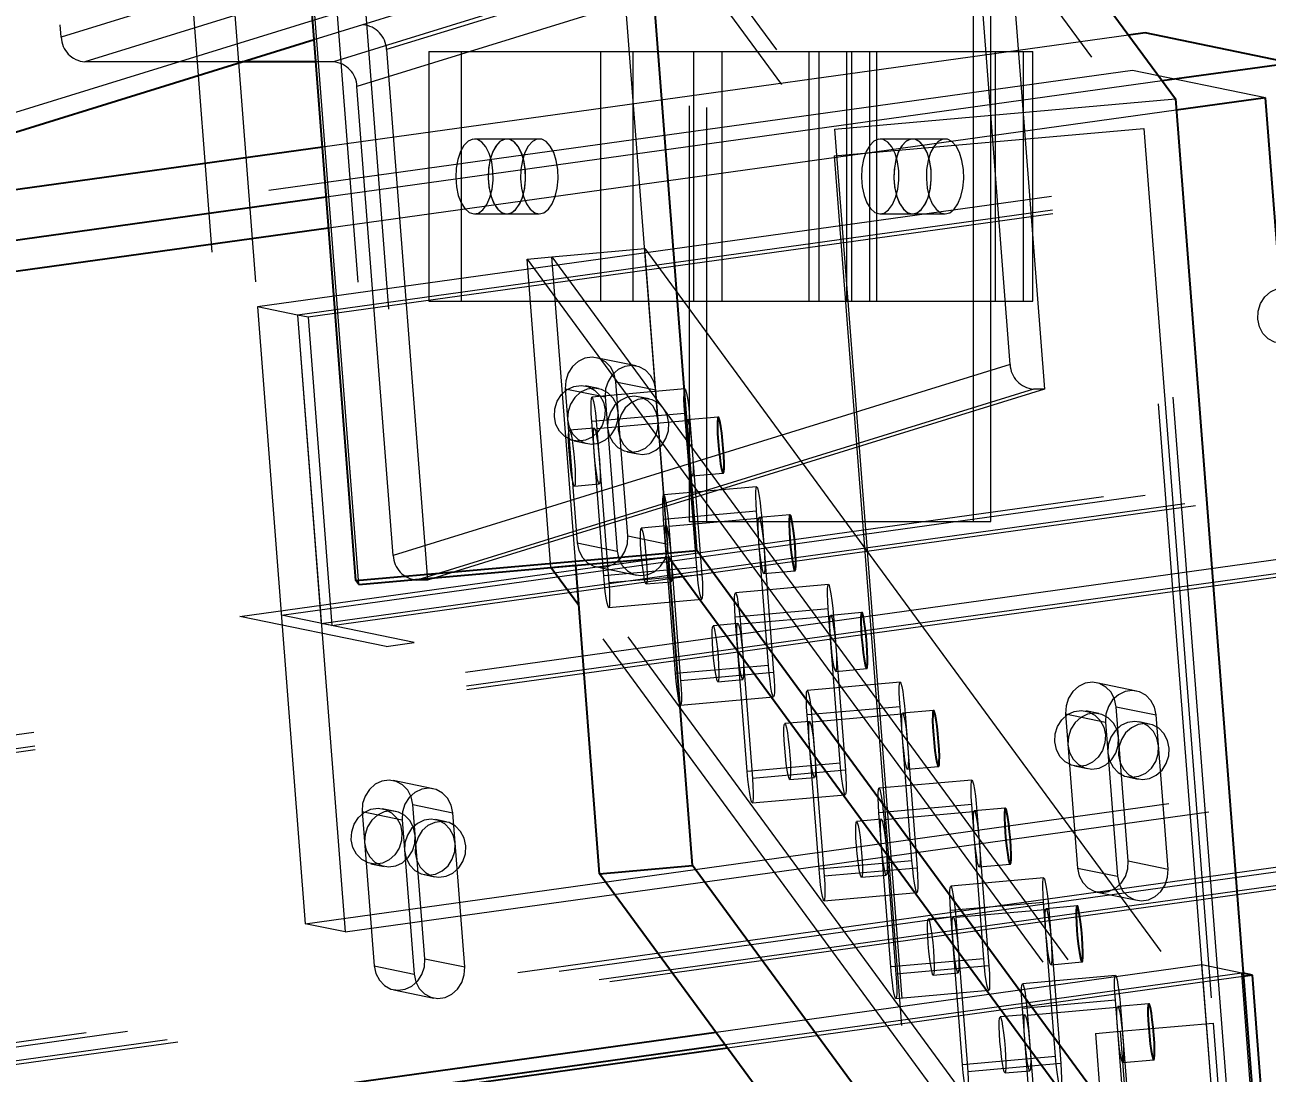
# Model space of a CAD drawing. Header units: millimetres. Extents: x 122 to 2816, y -707 to 556.
# Drawn here: x 682.968 to 684.777, y 303.537 to 305.064 of the extents above; entities that cross this region are included whole.
import ezdxf

# ---------------------------------------------------------------- set-up
doc = ezdxf.new("R2010")
doc.units = ezdxf.units.MM
doc.header["$PDSIZE"] = -1
doc.linetypes.add('HIDDEN', pattern=[1.905, 1.27, -0.635])
doc.layers.add('FORMAT', color=7, linetype='Continuous')
doc.styles.add('SLDTEXTSTYLE7', font='TXT', dxfattribs={"width": 0.75})
doc.dimstyles.new('SLDDIMSTYLE4', dxfattribs={"dimtxt": 1.852083, "dimasz": 1.852083, "dimexe": 0, "dimexo": 0.625, "dimgap": 0.463021, "dimtad": 1, "dimdec": 0, "dimlfac": 110, "dimrnd": 1e-09, "dimzin": 12, "dimtxsty": 'SLDTEXTSTYLE7', "dimsah": 1, "dimcen": 2.5, "dimazin": 3, "dimtfac": 1, "dimtdec": 0, "dimtmove": 0, "dimatfit": 0, "dimfrac": 2, "dimtzin": 12})

# ---------------------------------------------------------------- blocks, each defined once
blk = doc.blocks.new('*D1068')
at = {"layer": 'Defpoints', "color": 0}
for p in [(711.2391, 305.0429), (731.8934, 305.0429), (676.2391, 299.5884)]:
    blk.add_point(p, dxfattribs=at)
at = {"layer": 'FORMAT', "color": 0, "lineweight": -2}
for p, q in [((711.3016, 305.0429), (731.8934, 305.0429)), ((731.8934, 301.4405), (731.8934, 303.1908)), ((676.3016, 299.5884), (731.8934, 299.5884))]:
    blk.add_line(p, q, dxfattribs=at)
at = {"layer": 'FORMAT', "color": 0}
for points in [[(731.5847, 303.1908), (732.2021, 303.1908), (731.8934, 305.0429)], [(731.5847, 301.4405), (732.2021, 301.4405), (731.8934, 299.5884)]]:
    blk.add_solid(points, dxfattribs=at)
at = {"layer": 'FORMAT', "color": 0, "insert": (729.5783, 302.2484), "char_height": 1.85208, "attachment_point": 2, "rotation": 90, "style": 'SLDTEXTSTYLE7'}
blk.add_mtext('\\A1;600', dxfattribs=at)

msp = doc.modelspace()

# ---------------------------------------------------------------- linework, layer by layer
at = {"color": 7, "linetype": 'HIDDEN', "lineweight": 18}
for p, q in [((683.960652, 331.613332), (683.960652, 304.340604)), ((684.349379, 304.340604), (684.349379, 331.613332)), ((670.147718, 300.971311), (689.687689, 307.021205)), ((683.93547, 306.850986), (683.93547, 304.340604)), ((683.310878, 306.05133), (684.147034, 304.912069)), ((683.905418, 304.28874), (683.769817, 306.0406)), ((683.769817, 306.0406), (684.597611, 304.912732)), ((683.141957, 305.999029), (683.281035, 304.20225)), ((683.454137, 304.248855), (683.318536, 306.000714)), ((683.318536, 306.000714), (684.14633, 304.872846)), ((683.205774, 305.955817), (683.341375, 304.203958)), ((683.354954, 305.955154), (683.494032, 304.158376)), ((683.399408, 305.915931), (683.535009, 304.164072)), ((683.281035, 304.20225), (691.476366, 305.341511)), ((688.236503, 305.338474), (683.306606, 304.653153)), ((683.341375, 304.203958), (691.454753, 305.331826)), ((683.388979, 305.042335), (684.359495, 305.342823)), ((683.919154, 305.324001), (683.020765, 305.045845)), ((688.238038, 305.318646), (683.364696, 304.641187)), ((688.238447, 305.313359), (683.380187, 304.637996)), ((683.399465, 304.191992), (691.512843, 305.31986)), ((684.374561, 304.340604), (684.374561, 305.322295)), ((684.387686, 305.304412), (683.494533, 305.027877)), ((684.39368, 305.296245), (684.452726, 304.533419)), ((683.953428, 305.288066), (683.055038, 305.00991)), ((684.315584, 305.288066), (683.417194, 305.00991)), ((684.349857, 305.25213), (683.451468, 304.973974)), ((684.402707, 304.569354), (684.349857, 305.25213)), ((683.020765, 305.045845), (683.019374, 305.063813)), ((684.57531, 305.048775), (683.401115, 304.885546)), ((684.738445, 303.25534), (684.599367, 305.052119)), ((683.494533, 305.027877), (683.554337, 304.255263)), ((683.556195, 305.024792), (683.556195, 304.661155)), ((683.556195, 305.024792), (683.603433, 305.024792)), ((683.603433, 305.024792), (683.603433, 304.661155)), ((683.603433, 305.024792), (683.853433, 305.024792)), ((683.806195, 305.024792), (683.806195, 304.661155)), ((683.853433, 305.024792), (683.853433, 304.661155)), ((683.853433, 305.024792), (683.94179, 305.024792)), ((683.94179, 305.024792), (683.94179, 304.661155)), ((683.94179, 305.024792), (684.436055, 305.024792)), ((683.982908, 305.024792), (683.982908, 304.661155)), ((684.109762, 305.024792), (684.109762, 304.661155)), ((684.124377, 305.024792), (684.124377, 304.661155)), ((684.164307, 305.024792), (684.164307, 304.661155)), ((684.171615, 305.024792), (684.171615, 304.661155)), ((684.197896, 305.024792), (684.197896, 304.661155)), ((684.208374, 305.024792), (684.208374, 304.661155)), ((684.374377, 305.024792), (684.374377, 304.661155)), ((684.38151, 304.661155), (684.38151, 305.024792)), ((684.421615, 305.024792), (684.421615, 304.661155)), ((684.436055, 304.661155), (684.436055, 305.024792)), ((683.284252, 305.00991), (683.055038, 305.00991)), ((683.417194, 305.00991), (683.391489, 305.00991)), ((684.581231, 304.997515), (676.467853, 303.869647)), ((684.62425, 304.982094), (683.406742, 304.812844)), ((684.716832, 303.245655), (684.581231, 304.997515)), ((684.774865, 304.957629), (684.581231, 304.997515)), ((683.504318, 304.291198), (683.451468, 304.973974)), ((684.147034, 304.912069), (684.643443, 304.955944)), ((684.644713, 304.939536), (683.410219, 304.767925)), ((684.14633, 304.872846), (684.597611, 304.912732)), ((684.147034, 304.912069), (684.286112, 303.11529)), ((684.597611, 304.912732), (684.733212, 303.160873)), ((683.669832, 304.897519), (683.622594, 304.897519)), ((683.717069, 304.897519), (683.669832, 304.897519)), ((684.260741, 304.897519), (684.213503, 304.897519)), ((684.307978, 304.897519), (684.260741, 304.897519)), ((683.376145, 303.754763), (691.489522, 304.882631)), ((683.414956, 304.188801), (688.273216, 304.864164)), ((684.14633, 304.872846), (684.277042, 303.184156)), ((683.622594, 304.788428), (683.669832, 304.788428)), ((683.669832, 304.788428), (683.717069, 304.788428)), ((684.213503, 304.788428), (684.260741, 304.788428)), ((684.260741, 304.788428), (684.307978, 304.788428)), ((683.735265, 304.725969), (683.870649, 304.737935)), ((683.905418, 304.28874), (683.870649, 304.737935)), ((683.870649, 304.737935), (684.698443, 303.610067)), ((683.699162, 304.722779), (683.735265, 304.725969)), ((683.733932, 304.273584), (683.699162, 304.722779)), ((683.699162, 304.722779), (684.526956, 303.594911)), ((683.770034, 304.276775), (683.735265, 304.725969)), ((683.735265, 304.725969), (684.563059, 303.598101)), ((683.556195, 304.661155), (683.603433, 304.661155)), ((683.603433, 304.661155), (683.853433, 304.661155)), ((683.853433, 304.661155), (683.94179, 304.661155)), ((683.94179, 304.661155), (684.436055, 304.661155)), ((683.364696, 304.641187), (683.306606, 304.653153)), ((683.306606, 304.653153), (683.376145, 303.754763)), ((683.380187, 304.637996), (683.364696, 304.641187)), ((683.364696, 304.641187), (683.399465, 304.191992)), ((683.364696, 304.641187), (683.434235, 303.742797)), ((683.380187, 304.637996), (683.414956, 304.188801)), ((684.402707, 304.569354), (683.504318, 304.291198)), ((683.858089, 304.567084), (683.799999, 304.57905)), ((684.43698, 304.533419), (683.538591, 304.255263)), ((684.452726, 304.533419), (683.554337, 304.255263)), ((683.754866, 304.533855), (683.812956, 304.52189)), ((683.754866, 304.533855), (683.772251, 304.309258)), ((683.803475, 304.534131), (683.784112, 304.538119)), ((683.929034, 304.5335), (683.79365, 304.521534)), ((683.828624, 304.544109), (683.886714, 304.532143)), ((683.846009, 304.319511), (683.828624, 304.544109)), ((683.904099, 304.307546), (683.886714, 304.532143)), ((684.452726, 304.533419), (684.43698, 304.533419)), ((683.812956, 304.52189), (683.830341, 304.297292)), ((683.877056, 304.518974), (683.861566, 304.522165)), ((683.928873, 304.497877), (683.793489, 304.485911)), ((683.946258, 304.273279), (683.928873, 304.497877)), ((683.797127, 304.476615), (683.761024, 304.473424)), ((683.810873, 304.261313), (683.793489, 304.485911)), ((683.936398, 304.487623), (683.801014, 304.475657)), ((683.801014, 304.475657), (683.818399, 304.25106)), ((683.977639, 304.492569), (683.932511, 304.488581)), ((683.936398, 304.487623), (683.953783, 304.263026)), ((683.767605, 304.457983), (683.786969, 304.453995)), ((683.845059, 304.442029), (683.860549, 304.438838)), ((683.434235, 303.742797), (688.307577, 304.420257)), ((683.939714, 304.40708), (683.984842, 304.411069)), ((683.768227, 304.391923), (683.80433, 304.395114)), ((684.033553, 304.391093), (683.898169, 304.379127)), ((684.033392, 304.355469), (683.898008, 304.343503)), ((684.050777, 304.130872), (684.033392, 304.355469)), ((684.082159, 304.350162), (684.03703, 304.346173)), ((683.901646, 304.334207), (683.865544, 304.331016)), ((683.915393, 304.118906), (683.898008, 304.343503)), ((684.040918, 304.345216), (683.905533, 304.33325)), ((683.905533, 304.33325), (683.922918, 304.108652)), ((683.93547, 304.340604), (684.357154, 304.340604)), ((684.040918, 304.345216), (684.058303, 304.120618)), ((684.357154, 304.340604), (684.374561, 304.340604)), ((683.846009, 304.319511), (683.904099, 304.307546)), ((679.912075, 303.159165), (688.107406, 304.298425)), ((684.867543, 304.295389), (679.937645, 303.610067)), ((683.772251, 304.309258), (683.830341, 304.297292)), ((679.972415, 303.160873), (688.085793, 304.28874)), ((680.030505, 303.148907), (688.143883, 304.276775)), ((684.597828, 303.148907), (683.770034, 304.276775)), ((684.869077, 304.275561), (679.995735, 303.598101)), ((684.869487, 304.270274), (680.011226, 303.594911)), ((683.800876, 304.274317), (683.858967, 304.262351)), ((683.946258, 304.273279), (683.810873, 304.261313)), ((683.953783, 304.263026), (683.818399, 304.25106)), ((684.044234, 304.264673), (684.089362, 304.268661)), ((683.554337, 304.255263), (683.538591, 304.255263)), ((683.872747, 304.249516), (683.908849, 304.252707)), ((684.138073, 304.248685), (684.002689, 304.236719)), ((683.818238, 304.215436), (683.953622, 304.227402)), ((683.535009, 304.164072), (683.341375, 304.203958)), ((684.561726, 303.145716), (683.774567, 304.218219)), ((684.137912, 304.213061), (684.002528, 304.201096)), ((684.155297, 303.988464), (684.137912, 304.213061)), ((684.186678, 304.207754), (684.14155, 304.203765)), ((683.494032, 304.158376), (683.281035, 304.20225)), ((683.414956, 304.188801), (683.399465, 304.191992)), ((684.006166, 304.1918), (683.970063, 304.188609)), ((684.019912, 303.976498), (684.002528, 304.201096)), ((684.145437, 304.202808), (684.010053, 304.190842)), ((684.010053, 304.190842), (684.027438, 303.966245)), ((684.145437, 304.202808), (684.162822, 303.978211)), ((683.494032, 304.158376), (683.535009, 304.164072)), ((684.050777, 304.130872), (683.915393, 304.118906)), ((684.058303, 304.120618), (683.922918, 304.108652)), ((684.148753, 304.122265), (684.193881, 304.126254)), ((683.977266, 304.107108), (684.013369, 304.110299)), ((684.242592, 304.106277), (684.107208, 304.094312)), ((684.586794, 304.093629), (684.528704, 304.105595)), ((683.922757, 304.073029), (684.058142, 304.084995)), ((684.242431, 304.070654), (684.107047, 304.058688)), ((684.249957, 304.0604), (684.114572, 304.048435)), ((684.259816, 303.846056), (684.242431, 304.070654)), ((684.291197, 304.065346), (684.246069, 304.061358)), ((684.249957, 304.0604), (684.267341, 303.835803)), ((684.483571, 304.0604), (684.541661, 304.048435)), ((684.483571, 304.0604), (684.500956, 303.835803)), ((684.532181, 304.060676), (684.512817, 304.064664)), ((684.557329, 304.070654), (684.615419, 304.058688)), ((684.574714, 303.846056), (684.557329, 304.070654)), ((684.110685, 304.049392), (684.074582, 304.046201)), ((684.124432, 303.834091), (684.107047, 304.058688)), ((684.114572, 304.048435), (684.131957, 303.823837)), ((684.541661, 304.048435), (684.559046, 303.823837)), ((684.605761, 304.045519), (684.590271, 304.04871)), ((684.632804, 303.834091), (684.615419, 304.058688)), ((684.155297, 303.988464), (684.019912, 303.976498)), ((684.162822, 303.978211), (684.027438, 303.966245)), ((684.253273, 303.979857), (684.298401, 303.983846)), ((684.49631, 303.984528), (684.515674, 303.98054)), ((684.573764, 303.968574), (684.589255, 303.965383)), ((683.562377, 303.951222), (683.504287, 303.963187)), ((684.081786, 303.964701), (684.117888, 303.967892)), ((684.347112, 303.96387), (684.211727, 303.951904)), ((684.027277, 303.930621), (684.162661, 303.942587)), ((683.459155, 303.917993), (683.517245, 303.906027)), ((683.459155, 303.917993), (683.47654, 303.693396)), ((683.507764, 303.918268), (683.488401, 303.922257)), ((683.532913, 303.928246), (683.591003, 303.91628)), ((683.550298, 303.703649), (683.532913, 303.928246)), ((683.608388, 303.691683), (683.591003, 303.91628)), ((684.346951, 303.928246), (684.211566, 303.91628)), ((684.228951, 303.691683), (684.211566, 303.91628)), ((684.354476, 303.917993), (684.219092, 303.906027)), ((684.364336, 303.703649), (684.346951, 303.928246)), ((684.395717, 303.922939), (684.350589, 303.91895)), ((684.354476, 303.917993), (684.371861, 303.693396)), ((683.517245, 303.906027), (683.53463, 303.68143)), ((683.581345, 303.903111), (683.565854, 303.906302)), ((684.215204, 303.906985), (684.179102, 303.903794)), ((684.219092, 303.906027), (684.236477, 303.68143)), ((683.471894, 303.842121), (683.491257, 303.838132)), ((684.259816, 303.846056), (684.124432, 303.834091)), ((684.574714, 303.846056), (684.632804, 303.834091)), ((683.549347, 303.826166), (683.564838, 303.822976)), ((684.267341, 303.835803), (684.131957, 303.823837)), ((684.186305, 303.822293), (684.222408, 303.825484)), ((684.357792, 303.83745), (684.40292, 303.841438)), ((684.500956, 303.835803), (684.559046, 303.823837)), ((680.045996, 303.145716), (684.904256, 303.821079)), ((684.451631, 303.821462), (684.316247, 303.809496)), ((684.131796, 303.788214), (684.26718, 303.80018)), ((684.529582, 303.800862), (684.587672, 303.788896)), ((684.45147, 303.785839), (684.316086, 303.773873)), ((684.333471, 303.549276), (684.316086, 303.773873)), ((684.458996, 303.775585), (684.323611, 303.76362)), ((684.468855, 303.561241), (684.45147, 303.785839)), ((684.500236, 303.780531), (684.455108, 303.776543)), ((684.458996, 303.775585), (684.47638, 303.550988)), ((683.434235, 303.742797), (683.376145, 303.754763)), ((684.319724, 303.764577), (684.283621, 303.761386)), ((684.323611, 303.76362), (684.340996, 303.539022)), ((683.550298, 303.703649), (683.608388, 303.691683)), ((684.364336, 303.703649), (684.228951, 303.691683)), ((684.462312, 303.695042), (684.50744, 303.699031)), ((683.47654, 303.693396), (683.53463, 303.68143)), ((684.682063, 303.69485), (683.97442, 303.596478)), ((684.740153, 303.682884), (683.987767, 303.578293)), ((684.371861, 303.693396), (684.236477, 303.68143)), ((684.290825, 303.679886), (684.326927, 303.683077)), ((684.556151, 303.679055), (684.420766, 303.667089)), ((684.740153, 303.682884), (684.682063, 303.69485)), ((684.751602, 302.796461), (684.682063, 303.69485)), ((684.742013, 303.682501), (684.740153, 303.682884)), ((684.774922, 303.233689), (684.740153, 303.682884)), ((684.780703, 303.159004), (684.740153, 303.682884)), ((684.742373, 303.677849), (683.991326, 303.573443)), ((683.505165, 303.658454), (683.563255, 303.646489)), ((684.236316, 303.645806), (684.3717, 303.657772)), ((684.55599, 303.643431), (684.420605, 303.631465)), ((684.573374, 303.418834), (684.55599, 303.643431)), ((684.43799, 303.406868), (684.420605, 303.631465)), ((684.563515, 303.633178), (684.428131, 303.621212)), ((684.604756, 303.638124), (684.559628, 303.634135)), ((684.563515, 303.633178), (684.5809, 303.40858)), ((684.424243, 303.622169), (684.388141, 303.618979)), ((684.428131, 303.621212), (684.445515, 303.396615)), ((684.563059, 303.598101), (684.698443, 303.610067)), ((684.698443, 303.610067), (684.733212, 303.160873)), ((684.526956, 303.594911), (684.563059, 303.598101)), ((684.526956, 303.594911), (684.561726, 303.145716)), ((684.563059, 303.598101), (684.597828, 303.148907)), ((684.563059, 303.598101), (684.632598, 302.699712)), ((684.468855, 303.561241), (684.333471, 303.549276)), ((684.566831, 303.552635), (684.611959, 303.556623)), ((684.47638, 303.550988), (684.340996, 303.539022)), ((684.395344, 303.537478), (684.431447, 303.540669))]:
    msp.add_line(p, q, dxfattribs=at)
at = {"color": 7, "linetype": 'Continuous', "lineweight": 25}
for p, q in [((683.946366, 304.298425), (683.807288, 306.095204)), ((683.807288, 306.095204), (684.643443, 304.955944)), ((683.449956, 304.254551), (683.310878, 306.05133)), ((682.2608, 304.693032), (683.388979, 305.042335)), ((684.599367, 305.052119), (684.57531, 305.048775)), ((684.812365, 305.008244), (684.599367, 305.052119)), ((683.391489, 305.00991), (683.284252, 305.00991)), ((684.812365, 305.008244), (684.62425, 304.982094)), ((684.643443, 304.955944), (684.782521, 303.159165)), ((684.774865, 304.957629), (684.644713, 304.939536)), ((684.910466, 303.205769), (684.774865, 304.957629)), ((683.401115, 304.885546), (682.460062, 304.754727)), ((683.406742, 304.812844), (682.263825, 304.653963)), ((683.410219, 304.767925), (682.267301, 304.609044)), ((683.449956, 304.254551), (683.946366, 304.298425)), ((684.782521, 303.159165), (683.946366, 304.298425)), ((683.454137, 304.248855), (683.905418, 304.28874)), ((683.733932, 304.273584), (683.770034, 304.276775)), ((683.804804, 303.82758), (683.770034, 304.276775)), ((683.940188, 303.839546), (683.905418, 304.28874)), ((684.733212, 303.160873), (683.905418, 304.28874)), ((683.774567, 304.218219), (683.733932, 304.273584)), ((683.454137, 304.248855), (683.449956, 304.254551)), ((683.804804, 303.82758), (683.940188, 303.839546)), ((684.632598, 302.699712), (683.804804, 303.82758)), ((684.767982, 302.711678), (683.940188, 303.839546)), ((684.755644, 303.679693), (684.742013, 303.682501)), ((684.755644, 303.679693), (684.742373, 303.677849)), ((684.790413, 303.230499), (684.755644, 303.679693)), ((683.97442, 303.596478), (681.498582, 303.252304)), ((683.987767, 303.578293), (681.500117, 303.232476)), ((683.991326, 303.573443), (681.500526, 303.227188))]:
    msp.add_line(p, q, dxfattribs=at)
at = {"color": 7, "linetype": 'HIDDEN', "lineweight": 18, "flags": 128}
for points in [[(683.649546, 304.851318), (683.647661, 304.864461), (683.644202, 304.876254), (683.639385, 304.885956), (683.633512, 304.892957), (683.626954, 304.896817), (683.620122, 304.897295), (683.613445, 304.894359), (683.607343, 304.888194), (683.602199, 304.879188), (683.598337, 304.867906), (683.595999, 304.855058), (683.595332, 304.841451), (683.596378, 304.827939), (683.599071, 304.815372), (683.603242, 304.804539), (683.608629, 304.796121), (683.614894, 304.790647), (683.621642, 304.788461), (683.62845, 304.789701), (683.63489, 304.794287), (683.640558, 304.801933), (683.645097, 304.812157), (683.648222, 304.824318), (683.649736, 304.837651), (683.649546, 304.851318)], [(683.696783, 304.851318), (683.694899, 304.864461), (683.691439, 304.876254), (683.686622, 304.885956), (683.68075, 304.892957), (683.674192, 304.896817), (683.66736, 304.897295), (683.660683, 304.894359), (683.654581, 304.888194), (683.649437, 304.879188), (683.645575, 304.867906), (683.643237, 304.855058), (683.642569, 304.841451), (683.643615, 304.827939), (683.646308, 304.815372), (683.65048, 304.804539), (683.655867, 304.796121), (683.662131, 304.790647), (683.66888, 304.788461), (683.675688, 304.789701), (683.682128, 304.794287), (683.687796, 304.801933), (683.692335, 304.812157), (683.69546, 304.824318), (683.696974, 304.837651), (683.696783, 304.851318)], [(683.669832, 304.788428), (683.676614, 304.790142), (683.68297, 304.795175), (683.688501, 304.803212), (683.692859, 304.813747), (683.695769, 304.826118), (683.69705, 304.839549), (683.696621, 304.853194), (683.694509, 304.866198), (683.690846, 304.877742), (683.685862, 304.887102), (683.679871, 304.893689), (683.67325, 304.897089), (683.666413, 304.897089), (683.659792, 304.893689), (683.653801, 304.887102), (683.648818, 304.877742), (683.645154, 304.866198), (683.643042, 304.853194), (683.642613, 304.839549), (683.643894, 304.826118), (683.646804, 304.813747), (683.651162, 304.803212), (683.656693, 304.795175), (683.663049, 304.790142), (683.669832, 304.788428)], [(683.717069, 304.788428), (683.723852, 304.790142), (683.730208, 304.795175), (683.735739, 304.803212), (683.740096, 304.813747), (683.743007, 304.826118), (683.744288, 304.839549), (683.743859, 304.853194), (683.741746, 304.866198), (683.738083, 304.877742), (683.7331, 304.887102), (683.727109, 304.893689), (683.720488, 304.897089), (683.713651, 304.897089), (683.70703, 304.893689), (683.701039, 304.887102), (683.696055, 304.877742), (683.692392, 304.866198), (683.69028, 304.853194), (683.68985, 304.839549), (683.691131, 304.826118), (683.694042, 304.813747), (683.6984, 304.803212), (683.703931, 304.795175), (683.710287, 304.790142), (683.717069, 304.788428)], [(684.240455, 304.851318), (684.23857, 304.864461), (684.235111, 304.876254), (684.230294, 304.885956), (684.224422, 304.892957), (684.217863, 304.896817), (684.211031, 304.897295), (684.204354, 304.894359), (684.198252, 304.888194), (684.193108, 304.879188), (684.189246, 304.867906), (684.186908, 304.855058), (684.186241, 304.841451), (684.187287, 304.827939), (684.18998, 304.815372), (684.194151, 304.804539), (684.199538, 304.796121), (684.205803, 304.790647), (684.212551, 304.788461), (684.219359, 304.789701), (684.2258, 304.794287), (684.231467, 304.801933), (684.236006, 304.812157), (684.239131, 304.824318), (684.240645, 304.837651), (684.240455, 304.851318)], [(684.287692, 304.851318), (684.285808, 304.864461), (684.282349, 304.876254), (684.277531, 304.885956), (684.271659, 304.892957), (684.265101, 304.896817), (684.258269, 304.897295), (684.251592, 304.894359), (684.24549, 304.888194), (684.240346, 304.879188), (684.236484, 304.867906), (684.234146, 304.855058), (684.233479, 304.841451), (684.234524, 304.827939), (684.237218, 304.815372), (684.241389, 304.804539), (684.246776, 304.796121), (684.25304, 304.790647), (684.259789, 304.788461), (684.266597, 304.789701), (684.273037, 304.794287), (684.278705, 304.801933), (684.283244, 304.812157), (684.286369, 304.824318), (684.287883, 304.837651), (684.287692, 304.851318)], [(684.260741, 304.788428), (684.267523, 304.790142), (684.273879, 304.795175), (684.27941, 304.803212), (684.283768, 304.813747), (684.286679, 304.826118), (684.28796, 304.839549), (684.28753, 304.853194), (684.285418, 304.866198), (684.281755, 304.877742), (684.276771, 304.887102), (684.27078, 304.893689), (684.264159, 304.897089), (684.257322, 304.897089), (684.250701, 304.893689), (684.24471, 304.887102), (684.239727, 304.877742), (684.236064, 304.866198), (684.233951, 304.853194), (684.233522, 304.839549), (684.234803, 304.826118), (684.237714, 304.813747), (684.242071, 304.803212), (684.247602, 304.795175), (684.253958, 304.790142), (684.260741, 304.788428)], [(684.307978, 304.788428), (684.314761, 304.790142), (684.321117, 304.795175), (684.326648, 304.803212), (684.331006, 304.813747), (684.333916, 304.826118), (684.335197, 304.839549), (684.334768, 304.853194), (684.332656, 304.866198), (684.328992, 304.877742), (684.324009, 304.887102), (684.318018, 304.893689), (684.311397, 304.897089), (684.30456, 304.897089), (684.297939, 304.893689), (684.291948, 304.887102), (684.286964, 304.877742), (684.283301, 304.866198), (684.281189, 304.853194), (684.28076, 304.839549), (684.282041, 304.826118), (684.284951, 304.813747), (684.289309, 304.803212), (684.29484, 304.795175), (684.301196, 304.790142), (684.307978, 304.788428)], [(684.763396, 304.635332), (684.764008, 304.64693), (684.767559, 304.658003), (684.77376, 304.667655), (684.782108, 304.675103), (684.791929, 304.679745), (684.802426, 304.681204), (684.812749, 304.679363), (684.822061, 304.674369), (684.829608, 304.666628), (684.834779, 304.656768), (684.837154, 304.645585), (684.836542, 304.633988), (684.832991, 304.622915), (684.826791, 304.613263), (684.818442, 304.605814), (684.808621, 304.601172), (684.798124, 304.599713), (684.787801, 304.601555), (684.778489, 304.606548), (684.770942, 304.614289), (684.765772, 304.62415), (684.763396, 304.635332)], [(683.828624, 304.544109), (683.826249, 304.555291), (683.821078, 304.565152), (683.813531, 304.572892), (683.804219, 304.577886), (683.793896, 304.579728), (683.783399, 304.578269), (683.773579, 304.573627), (683.76523, 304.566178), (683.759029, 304.556526), (683.755478, 304.545453), (683.754866, 304.533855)], [(683.886714, 304.532143), (683.884339, 304.543325), (683.879168, 304.553186), (683.871621, 304.560927), (683.862309, 304.56592), (683.851986, 304.567762), (683.841489, 304.566303), (683.831669, 304.561661), (683.82332, 304.554212), (683.817119, 304.54456), (683.813568, 304.533487), (683.812956, 304.52189)], [(683.73898, 304.492925), (683.739592, 304.504522), (683.743142, 304.515595), (683.749343, 304.525247), (683.757692, 304.532696), (683.767513, 304.537338), (683.77801, 304.538797), (683.788332, 304.536955), (683.797644, 304.531962), (683.805191, 304.524221), (683.810362, 304.51436), (683.812738, 304.503178), (683.812125, 304.49158), (683.808575, 304.480507), (683.802374, 304.470855), (683.794025, 304.463407), (683.784204, 304.458765), (683.773708, 304.457306), (683.763385, 304.459147), (683.754073, 304.464141), (683.746526, 304.471882), (683.741355, 304.481742), (683.73898, 304.492925)], [(683.832101, 304.499189), (683.829726, 304.510371), (683.824555, 304.520232), (683.817008, 304.527973), (683.807696, 304.532967), (683.797373, 304.534808), (683.786876, 304.533349), (683.777055, 304.528707), (683.768707, 304.521258), (683.762506, 304.511607), (683.758955, 304.500533), (683.758343, 304.488936), (683.760719, 304.477754), (683.765889, 304.467893), (683.773436, 304.460152), (683.782748, 304.455159), (683.793071, 304.453317), (683.803568, 304.454776), (683.813389, 304.459418), (683.821738, 304.466867), (683.827938, 304.476519), (683.831489, 304.487592), (683.832101, 304.499189)], [(683.928873, 304.497877), (683.928144, 304.509059), (683.927779, 304.518919), (683.927807, 304.52666), (683.928226, 304.531654), (683.929003, 304.533495), (683.930074, 304.532036), (683.931352, 304.527394), (683.932735, 304.519946), (683.934109, 304.510294), (683.935364, 304.499221), (683.936398, 304.487623)], [(683.793489, 304.485911), (683.792759, 304.497093), (683.792394, 304.506954), (683.792422, 304.514694), (683.792842, 304.519688), (683.793618, 304.52153), (683.794689, 304.52007), (683.795968, 304.515429), (683.79735, 304.50798), (683.798725, 304.498328), (683.79998, 304.487255), (683.801014, 304.475657)], [(683.890191, 304.487224), (683.887816, 304.498406), (683.882645, 304.508266), (683.875098, 304.516007), (683.865786, 304.521001), (683.855463, 304.522842), (683.844966, 304.521383), (683.835146, 304.516741), (683.826797, 304.509293), (683.820596, 304.499641), (683.817045, 304.488568), (683.816433, 304.47697), (683.818809, 304.465788), (683.823979, 304.455927), (683.831526, 304.448187), (683.840839, 304.443193), (683.851161, 304.441351), (683.861658, 304.44281), (683.871479, 304.447452), (683.879828, 304.454901), (683.886029, 304.464553), (683.889579, 304.475626), (683.890191, 304.487224)], [(683.905682, 304.484033), (683.903306, 304.495215), (683.898136, 304.505076), (683.890589, 304.512816), (683.881276, 304.51781), (683.870954, 304.519652), (683.860457, 304.518192), (683.850636, 304.51355), (683.842287, 304.506102), (683.836086, 304.49645), (683.832536, 304.485377), (683.831924, 304.473779), (683.834299, 304.462597), (683.83947, 304.452736), (683.847017, 304.444996), (683.856329, 304.440002), (683.866652, 304.43816), (683.877149, 304.43962), (683.886969, 304.444262), (683.895318, 304.45171), (683.901519, 304.461362), (683.90507, 304.472435), (683.905682, 304.484033)], [(683.796966, 304.440991), (683.796236, 304.452173), (683.795871, 304.462034), (683.795899, 304.469775), (683.796319, 304.474768), (683.797095, 304.47661), (683.798166, 304.475151), (683.799445, 304.470509), (683.800827, 304.46306), (683.802202, 304.453409), (683.803457, 304.442335), (683.804491, 304.430738), (683.80522, 304.419556), (683.805585, 304.409695), (683.805557, 304.401954), (683.805138, 304.396961), (683.804361, 304.395119), (683.80329, 304.396578), (683.802012, 304.40122), (683.800629, 304.408669), (683.799255, 304.418321), (683.798, 304.429394), (683.796966, 304.440991)], [(683.93235, 304.452957), (683.931621, 304.464139), (683.931255, 304.474), (683.931284, 304.481741), (683.931703, 304.486734), (683.93248, 304.488576), (683.933551, 304.487117), (683.934829, 304.482475), (683.936212, 304.475026), (683.937586, 304.465374), (683.938841, 304.454301), (683.939875, 304.442704), (683.940605, 304.431522), (683.94097, 304.421661), (683.940942, 304.41392), (683.940522, 304.408927), (683.939746, 304.407085), (683.938675, 304.408544), (683.937396, 304.413186), (683.936014, 304.420635), (683.934639, 304.430286), (683.933384, 304.44136), (683.93235, 304.452957)], [(683.760863, 304.4378), (683.760134, 304.448982), (683.759769, 304.458843), (683.759797, 304.466584), (683.760216, 304.471578), (683.760993, 304.473419), (683.762064, 304.47196), (683.763342, 304.467318), (683.764725, 304.45987), (683.766099, 304.450218), (683.767354, 304.439144), (683.768388, 304.427547), (683.769118, 304.416365), (683.769483, 304.406504), (683.769455, 304.398763), (683.769035, 304.39377), (683.768259, 304.391928), (683.767188, 304.393387), (683.765909, 304.398029), (683.764527, 304.405478), (683.763152, 304.41513), (683.761897, 304.426203), (683.760863, 304.4378)], [(684.033392, 304.355469), (684.032663, 304.366651), (684.032298, 304.376512), (684.032326, 304.384253), (684.032746, 304.389246), (684.033522, 304.391088), (684.034593, 304.389629), (684.035872, 304.384987), (684.037254, 304.377538), (684.038629, 304.367886), (684.039884, 304.356813), (684.040918, 304.345216)], [(683.898008, 304.343503), (683.897279, 304.354685), (683.896914, 304.364546), (683.896942, 304.372287), (683.897361, 304.37728), (683.898138, 304.379122), (683.899209, 304.377663), (683.900487, 304.373021), (683.90187, 304.365572), (683.903244, 304.35592), (683.904499, 304.344847), (683.905533, 304.33325)], [(683.865383, 304.295393), (683.864653, 304.306575), (683.864288, 304.316436), (683.864316, 304.324176), (683.864736, 304.32917), (683.865512, 304.331012), (683.866583, 304.329553), (683.867862, 304.324911), (683.869244, 304.317462), (683.870619, 304.30781), (683.871874, 304.296737), (683.872908, 304.285139), (683.873637, 304.273957), (683.874002, 304.264097), (683.873974, 304.256356), (683.873555, 304.251362), (683.872778, 304.249521), (683.871707, 304.25098), (683.870429, 304.255622), (683.869046, 304.26307), (683.867672, 304.272722), (683.866417, 304.283795), (683.865383, 304.295393)], [(683.901485, 304.298584), (683.900756, 304.309766), (683.900391, 304.319627), (683.900419, 304.327367), (683.900838, 304.332361), (683.901615, 304.334203), (683.902686, 304.332743), (683.903964, 304.328101), (683.905347, 304.320653), (683.906721, 304.311001), (683.907976, 304.299928), (683.90901, 304.28833), (683.90974, 304.277148), (683.910105, 304.267287), (683.910077, 304.259547), (683.909657, 304.254553), (683.908881, 304.252711), (683.90781, 304.254171), (683.906531, 304.258813), (683.905149, 304.266261), (683.903774, 304.275913), (683.902519, 304.286986), (683.901485, 304.298584)], [(684.036869, 304.310549), (684.03614, 304.321732), (684.035775, 304.331592), (684.035803, 304.339333), (684.036223, 304.344327), (684.036999, 304.346168), (684.03807, 304.344709), (684.039349, 304.340067), (684.040731, 304.332619), (684.042106, 304.322967), (684.043361, 304.311894), (684.044395, 304.300296), (684.045124, 304.289114), (684.045489, 304.279253), (684.045461, 304.271512), (684.045042, 304.266519), (684.044265, 304.264677), (684.043194, 304.266136), (684.041915, 304.270778), (684.040533, 304.278227), (684.039159, 304.287879), (684.037903, 304.298952), (684.036869, 304.310549)], [(683.772251, 304.309258), (683.774626, 304.298076), (683.779797, 304.288215), (683.787344, 304.280474), (683.796656, 304.275481), (683.806979, 304.273639), (683.817476, 304.275098), (683.827296, 304.27974), (683.835645, 304.287189), (683.841846, 304.296841), (683.845397, 304.307914), (683.846009, 304.319511)], [(683.830341, 304.297292), (683.832716, 304.28611), (683.837887, 304.276249), (683.845434, 304.268509), (683.854746, 304.263515), (683.865069, 304.261673), (683.875566, 304.263133), (683.885387, 304.267774), (683.893735, 304.275223), (683.899936, 304.284875), (683.903487, 304.295948), (683.904099, 304.307546)], [(683.818399, 304.25106), (683.819128, 304.239878), (683.819493, 304.230017), (683.819465, 304.222276), (683.819046, 304.217283), (683.818269, 304.215441), (683.817198, 304.2169), (683.815919, 304.221542), (683.814537, 304.228991), (683.813162, 304.238643), (683.811907, 304.249716), (683.810873, 304.261313)], [(683.953783, 304.263026), (683.954512, 304.251844), (683.954878, 304.241983), (683.954849, 304.234242), (683.95443, 304.229249), (683.953653, 304.227407), (683.952582, 304.228866), (683.951304, 304.233508), (683.949921, 304.240957), (683.948547, 304.250609), (683.947292, 304.261682), (683.946258, 304.273279)], [(684.137912, 304.213061), (684.137183, 304.224243), (684.136817, 304.234104), (684.136846, 304.241845), (684.137265, 304.246839), (684.138042, 304.24868), (684.139113, 304.247221), (684.140391, 304.242579), (684.141774, 304.235131), (684.143148, 304.225479), (684.144403, 304.214405), (684.145437, 304.202808)], [(684.002528, 304.201096), (684.001798, 304.212278), (684.001433, 304.222139), (684.001461, 304.229879), (684.001881, 304.234873), (684.002657, 304.236715), (684.003728, 304.235255), (684.005007, 304.230613), (684.006389, 304.223165), (684.007764, 304.213513), (684.009019, 304.20244), (684.010053, 304.190842)], [(684.141389, 304.168142), (684.14066, 304.179324), (684.140294, 304.189185), (684.140323, 304.196926), (684.140742, 304.201919), (684.141519, 304.203761), (684.14259, 304.202302), (684.143868, 304.19766), (684.145251, 304.190211), (684.146625, 304.180559), (684.14788, 304.169486), (684.148914, 304.157889), (684.149643, 304.146706), (684.150009, 304.136846), (684.149981, 304.129105), (684.149561, 304.124111), (684.148784, 304.12227), (684.147713, 304.123729), (684.146435, 304.128371), (684.145052, 304.135819), (684.143678, 304.145471), (684.142423, 304.156544), (684.141389, 304.168142)], [(683.969902, 304.152985), (683.969173, 304.164167), (683.968807, 304.174028), (683.968836, 304.181769), (683.969255, 304.186762), (683.970032, 304.188604), (683.971103, 304.187145), (683.972381, 304.182503), (683.973764, 304.175054), (683.975138, 304.165403), (683.976393, 304.154329), (683.977427, 304.142732), (683.978157, 304.13155), (683.978522, 304.121689), (683.978494, 304.113948), (683.978074, 304.108955), (683.977298, 304.107113), (683.976227, 304.108572), (683.974948, 304.113214), (683.973566, 304.120663), (683.972191, 304.130315), (683.970936, 304.141388), (683.969902, 304.152985)], [(684.006004, 304.156176), (684.005275, 304.167358), (684.00491, 304.177219), (684.004938, 304.18496), (684.005358, 304.189953), (684.006134, 304.191795), (684.007205, 304.190336), (684.008484, 304.185694), (684.009866, 304.178245), (684.011241, 304.168593), (684.012496, 304.15752), (684.01353, 304.145923), (684.014259, 304.134741), (684.014624, 304.12488), (684.014596, 304.117139), (684.014177, 304.112146), (684.0134, 304.110304), (684.012329, 304.111763), (684.011051, 304.116405), (684.009668, 304.123854), (684.008294, 304.133506), (684.007039, 304.144579), (684.006004, 304.156176)], [(683.922918, 304.108652), (683.923647, 304.09747), (683.924013, 304.08761), (683.923985, 304.079869), (683.923565, 304.074875), (683.922788, 304.073034), (683.921717, 304.074493), (683.920439, 304.079135), (683.919056, 304.086583), (683.917682, 304.096235), (683.916427, 304.107308), (683.915393, 304.118906)], [(684.058303, 304.120618), (684.059032, 304.109436), (684.059397, 304.099575), (684.059369, 304.091835), (684.058949, 304.086841), (684.058173, 304.084999), (684.057102, 304.086458), (684.055823, 304.0911), (684.054441, 304.098549), (684.053066, 304.108201), (684.051811, 304.119274), (684.050777, 304.130872)], [(684.242431, 304.070654), (684.241702, 304.081836), (684.241337, 304.091697), (684.241365, 304.099437), (684.241784, 304.104431), (684.242561, 304.106273), (684.243632, 304.104814), (684.244911, 304.100172), (684.246293, 304.092723), (684.247668, 304.083071), (684.248923, 304.071998), (684.249957, 304.0604)], [(684.557329, 304.070654), (684.554954, 304.081836), (684.549783, 304.091697), (684.542236, 304.099437), (684.532924, 304.104431), (684.522601, 304.106273), (684.512104, 304.104814), (684.502284, 304.100172), (684.493935, 304.092723), (684.487734, 304.083071), (684.484183, 304.071998), (684.483571, 304.0604)], [(684.107047, 304.058688), (684.106318, 304.06987), (684.105952, 304.079731), (684.105981, 304.087472), (684.1064, 304.092465), (684.107177, 304.094307), (684.108248, 304.092848), (684.109526, 304.088206), (684.110909, 304.080757), (684.112283, 304.071105), (684.113538, 304.060032), (684.114572, 304.048435)], [(684.615419, 304.058688), (684.613044, 304.06987), (684.607873, 304.079731), (684.600326, 304.087472), (684.591014, 304.092465), (684.580691, 304.094307), (684.570195, 304.092848), (684.560374, 304.088206), (684.552025, 304.080757), (684.545824, 304.071105), (684.542274, 304.060032), (684.541661, 304.048435)], [(684.245908, 304.025734), (684.245179, 304.036916), (684.244814, 304.046777), (684.244842, 304.054518), (684.245261, 304.059512), (684.246038, 304.061353), (684.247109, 304.059894), (684.248388, 304.055252), (684.24977, 304.047803), (684.251145, 304.038152), (684.2524, 304.027078), (684.253434, 304.015481), (684.254163, 304.004299), (684.254528, 303.994438), (684.2545, 303.986697), (684.254081, 303.981704), (684.253304, 303.979862), (684.252233, 303.981321), (684.250954, 303.985963), (684.249572, 303.993412), (684.248197, 304.003064), (684.246942, 304.014137), (684.245908, 304.025734)], [(684.467685, 304.01947), (684.468297, 304.031067), (684.471847, 304.04214), (684.478048, 304.051792), (684.486397, 304.059241), (684.496218, 304.063883), (684.506715, 304.065342), (684.517037, 304.0635), (684.526349, 304.058507), (684.533897, 304.050766), (684.539067, 304.040905), (684.541443, 304.029723), (684.540831, 304.018126), (684.53728, 304.007052), (684.531079, 303.9974), (684.52273, 303.989952), (684.51291, 303.98531), (684.502413, 303.983851), (684.49209, 303.985692), (684.482778, 303.990686), (684.475231, 303.998427), (684.47006, 304.008288), (684.467685, 304.01947)], [(684.560806, 304.025734), (684.558431, 304.036916), (684.55326, 304.046777), (684.545713, 304.054518), (684.536401, 304.059512), (684.526078, 304.061353), (684.515581, 304.059894), (684.505761, 304.055252), (684.497412, 304.047803), (684.491211, 304.038152), (684.48766, 304.027078), (684.487048, 304.015481), (684.489424, 304.004299), (684.494594, 303.994438), (684.502141, 303.986697), (684.511454, 303.981704), (684.521776, 303.979862), (684.532273, 303.981321), (684.542094, 303.985963), (684.550443, 303.993412), (684.556644, 304.003064), (684.560194, 304.014137), (684.560806, 304.025734)], [(684.074421, 304.010578), (684.073692, 304.02176), (684.073327, 304.031621), (684.073355, 304.039361), (684.073775, 304.044355), (684.074551, 304.046197), (684.075622, 304.044737), (684.076901, 304.040095), (684.078283, 304.032647), (684.079658, 304.022995), (684.080913, 304.011922), (684.081947, 304.000324), (684.082676, 303.989142), (684.083041, 303.979281), (684.083013, 303.971541), (684.082594, 303.966547), (684.081817, 303.964705), (684.080746, 303.966165), (684.079468, 303.970807), (684.078085, 303.978255), (684.076711, 303.987907), (684.075455, 303.99898), (684.074421, 304.010578)], [(684.110524, 304.013769), (684.109795, 304.024951), (684.109429, 304.034811), (684.109458, 304.042552), (684.109877, 304.047546), (684.110654, 304.049388), (684.111725, 304.047928), (684.113003, 304.043286), (684.114386, 304.035838), (684.11576, 304.026186), (684.117015, 304.015113), (684.118049, 304.003515), (684.118779, 303.992333), (684.119144, 303.982472), (684.119116, 303.974732), (684.118696, 303.969738), (684.11792, 303.967896), (684.116849, 303.969355), (684.11557, 303.973997), (684.114188, 303.981446), (684.112813, 303.991098), (684.111558, 304.002171), (684.110524, 304.013769)], [(684.618896, 304.013769), (684.616521, 304.024951), (684.61135, 304.034811), (684.603803, 304.042552), (684.594491, 304.047546), (684.584168, 304.049388), (684.573671, 304.047928), (684.563851, 304.043286), (684.555502, 304.035838), (684.549301, 304.026186), (684.545751, 304.015113), (684.545138, 304.003515), (684.547514, 303.992333), (684.552685, 303.982472), (684.560232, 303.974732), (684.569544, 303.969738), (684.579866, 303.967896), (684.590363, 303.969355), (684.600184, 303.973997), (684.608533, 303.981446), (684.614734, 303.991098), (684.618284, 304.002171), (684.618896, 304.013769)], [(684.634387, 304.010578), (684.632012, 304.02176), (684.626841, 304.031621), (684.619294, 304.039361), (684.609982, 304.044355), (684.599659, 304.046197), (684.589162, 304.044737), (684.579341, 304.040095), (684.570992, 304.032647), (684.564792, 304.022995), (684.561241, 304.011922), (684.560629, 304.000324), (684.563004, 303.989142), (684.568175, 303.979281), (684.575722, 303.971541), (684.585034, 303.966547), (684.595357, 303.964705), (684.605854, 303.966165), (684.615675, 303.970807), (684.624024, 303.978255), (684.630224, 303.987907), (684.633775, 303.99898), (684.634387, 304.010578)], [(684.162822, 303.978211), (684.163551, 303.967029), (684.163917, 303.957168), (684.163888, 303.949427), (684.163469, 303.944433), (684.162692, 303.942592), (684.161621, 303.944051), (684.160343, 303.948693), (684.15896, 303.956142), (684.157586, 303.965793), (684.156331, 303.976867), (684.155297, 303.988464)], [(684.027438, 303.966245), (684.028167, 303.955063), (684.028532, 303.945202), (684.028504, 303.937461), (684.028085, 303.932468), (684.027308, 303.930626), (684.026237, 303.932085), (684.024958, 303.936727), (684.023576, 303.944176), (684.022201, 303.953828), (684.020946, 303.964901), (684.019912, 303.976498)], [(683.532913, 303.928246), (683.530537, 303.939428), (683.525367, 303.949289), (683.51782, 303.95703), (683.508507, 303.962023), (683.498185, 303.963865), (683.487688, 303.962406), (683.477867, 303.957764), (683.469518, 303.950315), (683.463317, 303.940664), (683.459767, 303.92959), (683.459155, 303.917993)], [(683.591003, 303.91628), (683.588627, 303.927463), (683.583457, 303.937323), (683.57591, 303.945064), (683.566598, 303.950058), (683.556275, 303.951899), (683.545778, 303.95044), (683.535957, 303.945798), (683.527608, 303.93835), (683.521408, 303.928698), (683.517857, 303.917625), (683.517245, 303.906027)], [(684.211566, 303.91628), (684.210837, 303.927463), (684.210472, 303.937323), (684.2105, 303.945064), (684.21092, 303.950058), (684.211696, 303.951899), (684.212767, 303.95044), (684.214046, 303.945798), (684.215428, 303.93835), (684.216803, 303.928698), (684.218058, 303.917625), (684.219092, 303.906027)], [(684.346951, 303.928246), (684.346222, 303.939428), (684.345856, 303.949289), (684.345885, 303.95703), (684.346304, 303.962023), (684.347081, 303.963865), (684.348152, 303.962406), (684.34943, 303.957764), (684.350813, 303.950315), (684.352187, 303.940664), (684.353442, 303.92959), (684.354476, 303.917993)], [(683.443268, 303.877062), (683.443881, 303.888659), (683.447431, 303.899733), (683.453632, 303.909385), (683.461981, 303.916833), (683.471802, 303.921475), (683.482298, 303.922934), (683.492621, 303.921093), (683.501933, 303.916099), (683.50948, 303.908358), (683.514651, 303.898497), (683.517026, 303.887315), (683.516414, 303.875718), (683.512864, 303.864645), (683.506663, 303.854993), (683.498314, 303.847544), (683.488493, 303.842902), (683.477996, 303.841443), (683.467674, 303.843285), (683.458362, 303.848278), (683.450815, 303.856019), (683.445644, 303.86588), (683.443268, 303.877062)], [(683.53639, 303.883327), (683.534014, 303.894509), (683.528844, 303.90437), (683.521296, 303.91211), (683.511984, 303.917104), (683.501662, 303.918946), (683.491165, 303.917487), (683.481344, 303.912845), (683.472995, 303.905396), (683.466794, 303.895744), (683.463244, 303.884671), (683.462632, 303.873073), (683.465007, 303.861891), (683.470178, 303.85203), (683.477725, 303.84429), (683.487037, 303.839296), (683.49736, 303.837454), (683.507857, 303.838914), (683.517677, 303.843556), (683.526026, 303.851004), (683.532227, 303.860656), (683.535778, 303.871729), (683.53639, 303.883327)], [(684.350428, 303.883327), (684.349699, 303.894509), (684.349333, 303.90437), (684.349361, 303.91211), (684.349781, 303.917104), (684.350558, 303.918946), (684.351629, 303.917487), (684.352907, 303.912845), (684.35429, 303.905396), (684.355664, 303.895744), (684.356919, 303.884671), (684.357953, 303.873073), (684.358682, 303.861891), (684.359048, 303.85203), (684.359019, 303.84429), (684.3586, 303.839296), (684.357823, 303.837454), (684.356752, 303.838914), (684.355474, 303.843556), (684.354091, 303.851004), (684.352717, 303.860656), (684.351462, 303.871729), (684.350428, 303.883327)], [(683.59448, 303.871361), (683.592104, 303.882543), (683.586934, 303.892404), (683.579387, 303.900145), (683.570075, 303.905138), (683.559752, 303.90698), (683.549255, 303.905521), (683.539434, 303.900879), (683.531085, 303.89343), (683.524885, 303.883778), (683.521334, 303.872705), (683.520722, 303.861108), (683.523097, 303.849926), (683.528268, 303.840065), (683.535815, 303.832324), (683.545127, 303.82733), (683.55545, 303.825489), (683.565947, 303.826948), (683.575767, 303.83159), (683.584116, 303.839038), (683.590317, 303.84869), (683.593868, 303.859764), (683.59448, 303.871361)], [(683.609971, 303.86817), (683.607595, 303.879352), (683.602424, 303.889213), (683.594877, 303.896954), (683.585565, 303.901947), (683.575243, 303.903789), (683.564746, 303.90233), (683.554925, 303.897688), (683.546576, 303.890239), (683.540375, 303.880587), (683.536825, 303.869514), (683.536213, 303.857917), (683.538588, 303.846735), (683.543759, 303.836874), (683.551306, 303.829133), (683.560618, 303.82414), (683.570941, 303.822298), (683.581437, 303.823757), (683.591258, 303.828399), (683.599607, 303.835848), (683.605808, 303.8455), (683.609358, 303.856573), (683.609971, 303.86817)], [(684.178941, 303.86817), (684.178212, 303.879352), (684.177846, 303.889213), (684.177875, 303.896954), (684.178294, 303.901947), (684.179071, 303.903789), (684.180142, 303.90233), (684.18142, 303.897688), (684.182803, 303.890239), (684.184177, 303.880587), (684.185432, 303.869514), (684.186466, 303.857917), (684.187195, 303.846735), (684.187561, 303.836874), (684.187533, 303.829133), (684.187113, 303.82414), (684.186336, 303.822298), (684.185265, 303.823757), (684.183987, 303.828399), (684.182604, 303.835848), (684.18123, 303.8455), (684.179975, 303.856573), (684.178941, 303.86817)], [(684.215043, 303.871361), (684.214314, 303.882543), (684.213949, 303.892404), (684.213977, 303.900145), (684.214397, 303.905138), (684.215173, 303.90698), (684.216244, 303.905521), (684.217523, 303.900879), (684.218905, 303.89343), (684.22028, 303.883778), (684.221535, 303.872705), (684.222569, 303.861108), (684.223298, 303.849926), (684.223663, 303.840065), (684.223635, 303.832324), (684.223216, 303.82733), (684.222439, 303.825489), (684.221368, 303.826948), (684.220089, 303.83159), (684.218707, 303.839038), (684.217332, 303.84869), (684.216077, 303.859764), (684.215043, 303.871361)], [(684.267341, 303.835803), (684.268071, 303.824621), (684.268436, 303.81476), (684.268408, 303.807019), (684.267988, 303.802026), (684.267212, 303.800184), (684.266141, 303.801643), (684.264862, 303.806285), (684.26348, 303.813734), (684.262105, 303.823386), (684.26085, 303.834459), (684.259816, 303.846056)], [(684.500956, 303.835803), (684.503331, 303.824621), (684.508502, 303.81476), (684.516049, 303.807019), (684.525361, 303.802026), (684.535684, 303.800184), (684.546181, 303.801643), (684.556002, 303.806285), (684.564351, 303.813734), (684.570551, 303.823386), (684.574102, 303.834459), (684.574714, 303.846056)], [(684.131957, 303.823837), (684.132686, 303.812655), (684.133052, 303.802794), (684.133023, 303.795054), (684.132604, 303.79006), (684.131827, 303.788218), (684.130756, 303.789678), (684.129478, 303.79432), (684.128095, 303.801768), (684.126721, 303.81142), (684.125466, 303.822493), (684.124432, 303.834091)], [(684.559046, 303.823837), (684.561422, 303.812655), (684.566592, 303.802794), (684.574139, 303.795054), (684.583451, 303.79006), (684.593774, 303.788218), (684.604271, 303.789678), (684.614092, 303.79432), (684.622441, 303.801768), (684.628641, 303.81142), (684.632192, 303.822493), (684.632804, 303.834091)], [(684.316086, 303.773873), (684.315357, 303.785055), (684.314991, 303.794916), (684.31502, 303.802657), (684.315439, 303.80765), (684.316216, 303.809492), (684.317287, 303.808033), (684.318565, 303.803391), (684.319948, 303.795942), (684.321322, 303.78629), (684.322577, 303.775217), (684.323611, 303.76362)], [(684.45147, 303.785839), (684.450741, 303.797021), (684.450376, 303.806882), (684.450404, 303.814622), (684.450823, 303.819616), (684.4516, 303.821458), (684.452671, 303.819998), (684.45395, 303.815356), (684.455332, 303.807908), (684.456707, 303.798256), (684.457962, 303.787183), (684.458996, 303.775585)], [(684.454947, 303.740919), (684.454218, 303.752101), (684.453853, 303.761962), (684.453881, 303.769703), (684.4543, 303.774696), (684.455077, 303.776538), (684.456148, 303.775079), (684.457427, 303.770437), (684.458809, 303.762988), (684.460183, 303.753336), (684.461439, 303.742263), (684.462473, 303.730666), (684.463202, 303.719484), (684.463567, 303.709623), (684.463539, 303.701882), (684.463119, 303.696889), (684.462343, 303.695047), (684.461272, 303.696506), (684.459993, 303.701148), (684.458611, 303.708597), (684.457236, 303.718249), (684.455981, 303.729322), (684.454947, 303.740919)], [(684.28346, 303.725763), (684.282731, 303.736945), (684.282366, 303.746805), (684.282394, 303.754546), (684.282813, 303.75954), (684.28359, 303.761382), (684.284661, 303.759922), (684.28594, 303.75528), (684.287322, 303.747832), (684.288697, 303.73818), (684.289952, 303.727107), (684.290986, 303.715509), (684.291715, 303.704327), (684.29208, 303.694466), (684.292052, 303.686726), (684.291633, 303.681732), (684.290856, 303.67989), (684.289785, 303.681349), (684.288506, 303.685991), (684.287124, 303.69344), (684.285749, 303.703092), (684.284494, 303.714165), (684.28346, 303.725763)], [(684.319563, 303.728953), (684.318834, 303.740136), (684.318468, 303.749996), (684.318497, 303.757737), (684.318916, 303.762731), (684.319693, 303.764572), (684.320764, 303.763113), (684.322042, 303.758471), (684.323425, 303.751023), (684.324799, 303.741371), (684.326054, 303.730297), (684.327088, 303.7187), (684.327817, 303.707518), (684.328183, 303.697657), (684.328154, 303.689916), (684.327735, 303.684923), (684.326958, 303.683081), (684.325887, 303.68454), (684.324609, 303.689182), (684.323226, 303.696631), (684.321852, 303.706283), (684.320597, 303.717356), (684.319563, 303.728953)], [(683.47654, 303.693396), (683.478915, 303.682213), (683.484086, 303.672353), (683.491633, 303.664612), (683.500945, 303.659618), (683.511268, 303.657777), (683.521764, 303.659236), (683.531585, 303.663878), (683.539934, 303.671326), (683.546135, 303.680978), (683.549685, 303.692051), (683.550298, 303.703649)], [(684.371861, 303.693396), (684.37259, 303.682213), (684.372955, 303.672353), (684.372927, 303.664612), (684.372508, 303.659618), (684.371731, 303.657777), (684.37066, 303.659236), (684.369382, 303.663878), (684.367999, 303.671326), (684.366625, 303.680978), (684.36537, 303.692051), (684.364336, 303.703649)], [(683.53463, 303.68143), (683.537005, 303.670248), (683.542176, 303.660387), (683.549723, 303.652646), (683.559035, 303.647653), (683.569358, 303.645811), (683.579855, 303.64727), (683.589675, 303.651912), (683.598024, 303.659361), (683.604225, 303.669012), (683.607775, 303.680086), (683.608388, 303.691683)], [(684.236477, 303.68143), (684.237206, 303.670248), (684.237571, 303.660387), (684.237543, 303.652646), (684.237123, 303.647653), (684.236347, 303.645811), (684.235276, 303.64727), (684.233997, 303.651912), (684.232615, 303.659361), (684.23124, 303.669012), (684.229985, 303.680086), (684.228951, 303.691683)], [(684.55599, 303.643431), (684.55526, 303.654613), (684.554895, 303.664474), (684.554923, 303.672215), (684.555343, 303.677208), (684.556119, 303.67905), (684.55719, 303.677591), (684.558469, 303.672949), (684.559852, 303.6655), (684.561226, 303.655848), (684.562481, 303.644775), (684.563515, 303.633178)], [(684.420605, 303.631465), (684.419876, 303.642647), (684.419511, 303.652508), (684.419539, 303.660249), (684.419958, 303.665243), (684.420735, 303.667084), (684.421806, 303.665625), (684.423085, 303.660983), (684.424467, 303.653534), (684.425842, 303.643883), (684.427097, 303.632809), (684.428131, 303.621212)], [(684.559467, 303.598512), (684.558737, 303.609694), (684.558372, 303.619555), (684.5584, 303.627295), (684.55882, 303.632289), (684.559596, 303.634131), (684.560667, 303.632671), (684.561946, 303.628029), (684.563328, 303.620581), (684.564703, 303.610929), (684.565958, 303.599856), (684.566992, 303.588258), (684.567721, 303.577076), (684.568087, 303.567215), (684.568058, 303.559475), (684.567639, 303.554481), (684.566862, 303.552639), (684.565791, 303.554099), (684.564513, 303.55874), (684.56313, 303.566189), (684.561756, 303.575841), (684.560501, 303.586914), (684.559467, 303.598512)], [(684.38798, 303.583355), (684.387251, 303.594537), (684.386885, 303.604398), (684.386913, 303.612139), (684.387333, 303.617132), (684.38811, 303.618974), (684.389181, 303.617515), (684.390459, 303.612873), (684.391842, 303.605424), (684.393216, 303.595772), (684.394471, 303.584699), (684.395505, 303.573102), (684.396234, 303.56192), (684.3966, 303.552059), (684.396571, 303.544318), (684.396152, 303.539324), (684.395375, 303.537483), (684.394304, 303.538942), (684.393026, 303.543584), (684.391643, 303.551032), (684.390269, 303.560684), (684.389014, 303.571758), (684.38798, 303.583355)], [(684.424082, 303.586546), (684.423353, 303.597728), (684.422988, 303.607589), (684.423016, 303.61533), (684.423435, 303.620323), (684.424212, 303.622165), (684.425283, 303.620706), (684.426562, 303.616064), (684.427944, 303.608615), (684.429319, 303.598963), (684.430574, 303.58789), (684.431608, 303.576293), (684.432337, 303.56511), (684.432702, 303.55525), (684.432674, 303.547509), (684.432255, 303.542515), (684.431478, 303.540674), (684.430407, 303.542133), (684.429128, 303.546775), (684.427746, 303.554223), (684.426371, 303.563875), (684.425116, 303.574948), (684.424082, 303.586546)], [(684.47638, 303.550988), (684.47711, 303.539806), (684.477475, 303.529945), (684.477447, 303.522204), (684.477027, 303.517211), (684.476251, 303.515369), (684.47518, 303.516828), (684.473901, 303.52147), (684.472519, 303.528919), (684.471144, 303.538571), (684.469889, 303.549644), (684.468855, 303.561241)], [(684.340996, 303.539022), (684.341725, 303.52784), (684.342091, 303.517979), (684.342062, 303.510239), (684.341643, 303.505245), (684.340866, 303.503403), (684.339795, 303.504862), (684.338517, 303.509504), (684.337134, 303.516953), (684.33576, 303.526605), (684.334505, 303.537678), (684.333471, 303.549276)]]:
    msp.add_lwpolyline(points, dxfattribs=at)
at = {"color": 7, "linetype": 'Continuous', "lineweight": 25, "flags": 128}
for points in [[(683.985003, 304.446692), (683.983969, 304.45829), (683.982714, 304.469363), (683.98134, 304.479015), (683.979957, 304.486463), (683.978679, 304.491105), (683.977608, 304.492565), (683.976831, 304.490723), (683.976412, 304.485729), (683.976384, 304.477989), (683.976749, 304.468128), (683.977478, 304.456946), (683.978512, 304.445348), (683.979767, 304.434275), (683.981142, 304.424623), (683.982524, 304.417174), (683.983803, 304.412533), (683.984874, 304.411073), (683.98565, 304.412915), (683.98607, 304.417909), (683.986098, 304.425649), (683.985733, 304.43551), (683.985003, 304.446692)], [(684.089523, 304.304285), (684.088489, 304.315882), (684.087234, 304.326955), (684.085859, 304.336607), (684.084477, 304.344056), (684.083198, 304.348698), (684.082127, 304.350157), (684.081351, 304.348315), (684.080931, 304.343322), (684.080903, 304.335581), (684.081268, 304.32572), (684.081998, 304.314538), (684.083032, 304.302941), (684.084287, 304.291867), (684.085661, 304.282216), (684.087044, 304.274767), (684.088322, 304.270125), (684.089393, 304.268666), (684.09017, 304.270508), (684.090589, 304.275501), (684.090617, 304.283242), (684.090252, 304.293103), (684.089523, 304.304285)], [(684.194042, 304.161877), (684.193008, 304.173475), (684.191753, 304.184548), (684.190379, 304.1942), (684.188996, 304.201648), (684.187718, 304.20629), (684.186647, 304.207749), (684.18587, 304.205908), (684.185451, 304.200914), (684.185422, 304.193173), (684.185788, 304.183313), (684.186517, 304.172131), (684.187551, 304.160533), (684.188806, 304.14946), (684.190181, 304.139808), (684.191563, 304.132359), (684.192842, 304.127717), (684.193913, 304.126258), (684.194689, 304.1281), (684.195109, 304.133093), (684.195137, 304.140834), (684.194772, 304.150695), (684.194042, 304.161877)], [(684.298562, 304.01947), (684.297528, 304.031067), (684.296273, 304.04214), (684.294898, 304.051792), (684.293516, 304.059241), (684.292237, 304.063883), (684.291166, 304.065342), (684.29039, 304.0635), (684.28997, 304.058507), (684.289942, 304.050766), (684.290307, 304.040905), (684.291036, 304.029723), (684.29207, 304.018126), (684.293326, 304.007052), (684.2947, 303.9974), (684.296083, 303.989952), (684.297361, 303.98531), (684.298432, 303.983851), (684.299209, 303.985692), (684.299628, 303.990686), (684.299656, 303.998427), (684.299291, 304.008288), (684.298562, 304.01947)], [(684.403081, 303.877062), (684.402047, 303.888659), (684.400792, 303.899733), (684.399418, 303.909385), (684.398035, 303.916833), (684.396757, 303.921475), (684.395686, 303.922934), (684.394909, 303.921093), (684.39449, 303.916099), (684.394461, 303.908358), (684.394827, 303.898497), (684.395556, 303.887315), (684.39659, 303.875718), (684.397845, 303.864645), (684.399219, 303.854993), (684.400602, 303.847544), (684.40188, 303.842902), (684.402951, 303.841443), (684.403728, 303.843285), (684.404148, 303.848278), (684.404176, 303.856019), (684.40381, 303.86588), (684.403081, 303.877062)], [(684.507601, 303.734654), (684.506567, 303.746252), (684.505312, 303.757325), (684.503937, 303.766977), (684.502555, 303.774426), (684.501276, 303.779068), (684.500205, 303.780527), (684.499428, 303.778685), (684.499009, 303.773691), (684.498981, 303.765951), (684.499346, 303.75609), (684.500075, 303.744908), (684.501109, 303.73331), (684.502364, 303.722237), (684.503739, 303.712585), (684.505121, 303.705137), (684.5064, 303.700495), (684.507471, 303.699035), (684.508248, 303.700877), (684.508667, 303.705871), (684.508695, 303.713612), (684.50833, 303.723472), (684.507601, 303.734654)], [(684.61212, 303.592247), (684.611086, 303.603844), (684.609831, 303.614917), (684.608457, 303.624569), (684.607074, 303.632018), (684.605796, 303.63666), (684.604725, 303.638119), (684.603948, 303.636277), (684.603528, 303.631284), (684.6035, 303.623543), (684.603866, 303.613682), (684.604595, 303.6025), (684.605629, 303.590903), (684.606884, 303.57983), (684.608258, 303.570178), (684.609641, 303.562729), (684.610919, 303.558087), (684.61199, 303.556628), (684.612767, 303.55847), (684.613186, 303.563463), (684.613215, 303.571204), (684.612849, 303.581065), (684.61212, 303.592247)]]:
    msp.add_lwpolyline(points, dxfattribs=at)
at = {"color": 7, "linetype": 'HIDDEN', "lineweight": 18}
for centre, start, end in [((683.457344, 305.02672), 1.782999, 85.504575), ((683.057955, 305.047003), 181.782999, 265.504575), ((683.414278, 304.972816), 1.782999, 85.504575), ((684.439897, 304.570512), 181.782999, 265.504575), ((683.541507, 304.292356), 181.782999, 265.504575)]:
    msp.add_arc(centre, 0.037208, start, end, dxfattribs=at)

# ---------------------------------------------------------------- dimensions: what is measured, and where the dimension line sits
at = {"layer": 'FORMAT'}
dim = msp.add_linear_dim(base=(731.893394, 305.042928), p1=(676.239135, 299.588383), p2=(711.239135, 305.042928), angle=90, dimstyle='SLDDIMSTYLE4', dxfattribs=at)
dim.commit()
dim.dimension.update_dxf_attribs({"geometry": '*D1068', "text_midpoint": (731.893394, 302.248414), "dimtype": 160})

doc.saveas('drawing.dxf')
